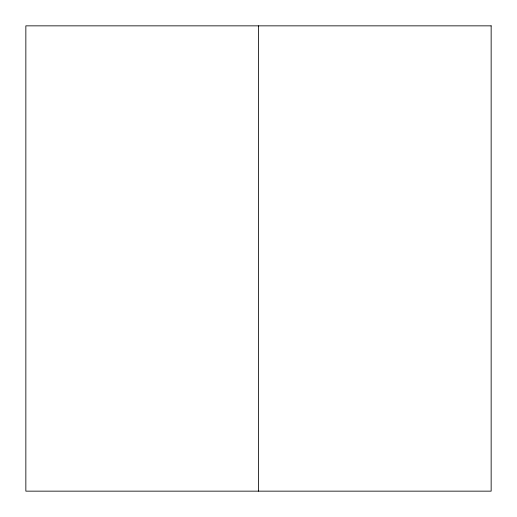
<?xml version="1.0" encoding="UTF-8"?>
<svg xmlns="http://www.w3.org/2000/svg" width="517" height="517" viewBox="0 0 517 517"><rect width="100%" height="100%" fill="white"/><g stroke="black" fill="none" stroke-linecap="round" stroke-linejoin="round"><path stroke-width="0.78" d="M258.5 25.85L258.5 491.15M491.15 25.85L25.85 25.85L25.85 491.15L491.15 491.15L491.15 25.85"/></g></svg>
